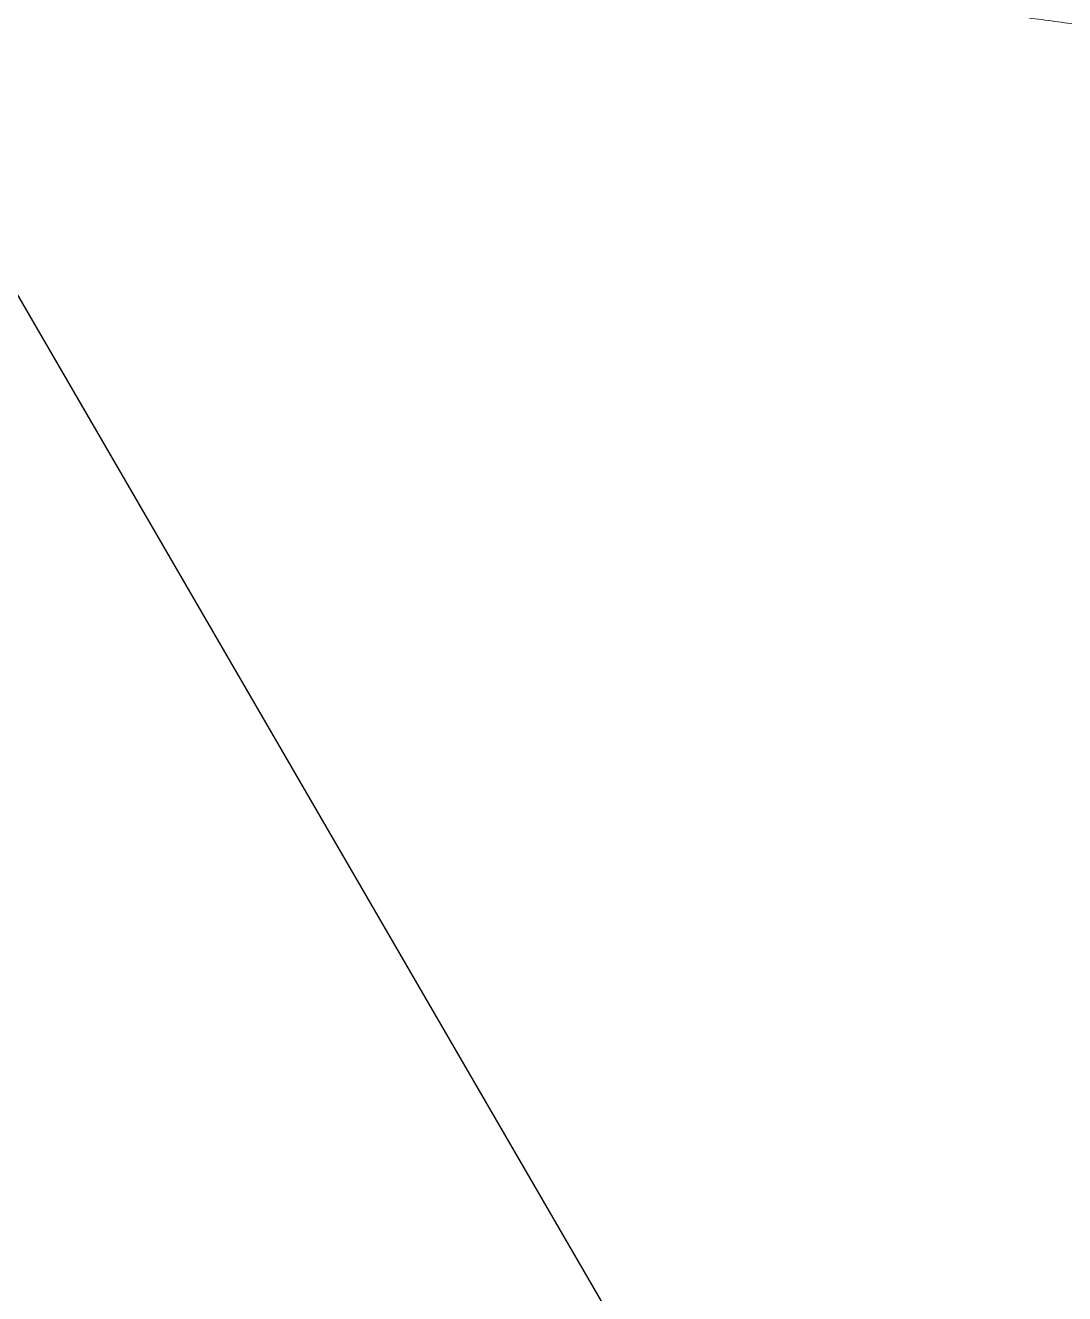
# Model space of a CAD drawing. Header units: millimetres. Extents: x 1680 to 166026, y 35966 to 91121.
# Drawn here: x 74184.1 to 74237.5, y 49093 to 49158.1 of the extents above; entities that cross this region are included whole.
import ezdxf

# ---------------------------------------------------------------- set-up
doc = ezdxf.new("R2010")
doc.units = ezdxf.units.MM
doc.linetypes.add('IMPORT-ACAD_ISO03W100', pattern=[762, 304.8, -457.2])
doc.layers.add('A-GENM', color=13, linetype='Continuous', lineweight=18)

# ---------------------------------------------------------------- blocks, each defined once
blk = doc.blocks.new('Icons-of-Denmark_NamNam-Wood-Barstool-Lowback - Default-V7-mebel yerləşmə planı')
at = {"layer": 'A-GENM', "color": 253, "linetype": 'IMPORT-ACAD_ISO03W100'}
for points, knots in [([(8.287, 214.107), (12.735, 214.1), (21.618, 213.952), (34.917, 213.316), (45.987, 212.43), (54.814, 211.522), (61.39, 210.755), (67.947, 209.893), (74.489, 208.943), (79.889, 208.1), (84.164, 207.405), (87.338, 206.879), (90.494, 206.342), (94.693, 205.605), (99.897, 204.663), (104.995, 203.719), (108.985, 202.976), (111.921, 202.432), (114.824, 201.894), (118.677, 201.179), (123.408, 200.309), (128.864, 199.333), (133.972, 198.452), (138.696, 197.668), (143.113, 196.966), (146.534, 196.453), (149.126, 196.084), (151.63, 195.739), (154.58, 195.369), (157.867, 195.009), (160.444, 194.734), (162.426, 194.508), (163.878, 194.326), (165.281, 194.139), (167.068, 193.892), (169.175, 193.566), (171.16, 193.191), (172.703, 192.84), (173.852, 192.543), (174.974, 192.218), (176.41, 191.761), (178.124, 191.122), (179.78, 190.359), (181.1, 189.649), (182.098, 189.051), (183.102, 188.41), (184.434, 187.523), (186.088, 186.289), (188.046, 184.482), (189.96, 182.122), (191.851, 179.132), (194.319, 174.346), (196.526, 168.002), (198.051, 160.114), (198.893, 153.528), (199.49, 146.702), (199.984, 140.091), (200.395, 133.734), (200.738, 127.845), (200.976, 124.002), (201.087, 122.305)], [0, 0, 0, 0, 0.016129, 0.0322581, 0.0483871, 0.0564516, 0.0645161, 0.0725806, 0.0806452, 0.0887097, 0.0927419, 0.0967742, 0.1008065, 0.1048387, 0.1129032, 0.1209677, 0.125, 0.1290323, 0.1330645, 0.1370968, 0.1451613, 0.1532258, 0.1612903, 0.1693548, 0.1774194, 0.1854839, 0.1895161, 0.1935484, 0.2016129, 0.2096774, 0.2177419, 0.2217742, 0.2258065, 0.2298387, 0.233871, 0.2419355, 0.25, 0.2540323, 0.2580645, 0.2620968, 0.266129, 0.2741935, 0.2822581, 0.2862903, 0.2903226, 0.2943548, 0.2983871, 0.3064516, 0.3145161, 0.3225806, 0.3306452, 0.3387097, 0.3548387, 0.3629032, 0.3709677, 0.3790323, 0.3870968, 0.3951613, 0.4032258, 0.4095603, 0.4095603, 0.4095603, 0.4095603]), ([(208.683, -79.996), (208.67, -78.825), (208.635, -75.468), (208.588, -69.933), (208.39, -61.205), (208.11, -50.294), (207.848, -37.188), (207.441, -19.729), (206.88, 2.04), (206.091, 28.205), (205.386, 49.971), (204.672, 67.543), (204.045, 80.723), (203.201, 93.995), (202.219, 107.232), (201.53, 117.852), (200.891, 126.322), (200.256, 132.663), (199.511, 139.319), (198.701, 146.137), (197.739, 152.657), (196.58, 158.408), (195.132, 163.415), (193.462, 167.948), (191.971, 171.174), (190.762, 173.407), (189.865, 174.91), (188.967, 176.205), (187.74, 177.659), (186.17, 179.08), (184.556, 180.189), (183.246, 180.998), (182.253, 181.604), (181.262, 182.179), (179.948, 182.85), (178.292, 183.563), (176.563, 184.15), (175.103, 184.571), (173.957, 184.871), (172.775, 185.145), (171.177, 185.466), (169.105, 185.805), (166.893, 186.096), (165.015, 186.321), (163.54, 186.493), (162.01, 186.662), (159.916, 186.876), (157.175, 187.142), (153.665, 187.504), (149.894, 187.956), (145.872, 188.507), (141.623, 189.137), (137.114, 189.853), (132.345, 190.647), (127.236, 191.526), (121.818, 192.495), (117.134, 193.355), (113.325, 194.063), (110.456, 194.596), (107.556, 195.136), (103.62, 195.87), (98.601, 196.803), (93.483, 197.734), (89.353, 198.461), (86.248, 198.992), (83.123, 199.513), (78.912, 200.202), (73.589, 201.039), (67.139, 201.986), (60.677, 202.844), (54.197, 203.609), (45.49, 204.517), (34.564, 205.404), (21.453, 206.042), (12.676, 206.192), (8.281, 206.199)], [0.3505219, 0.3505219, 0.3505219, 0.3505219, 0.3548387, 0.3629032, 0.3709677, 0.3870968, 0.4032258, 0.4193548, 0.4516129, 0.483871, 0.516129, 0.5322581, 0.5483871, 0.5645161, 0.5806452, 0.5967742, 0.6048387, 0.6129032, 0.6209677, 0.6290323, 0.6370968, 0.6451613, 0.6532258, 0.6612903, 0.6693548, 0.6733871, 0.6774194, 0.6814516, 0.6854839, 0.6935484, 0.7016129, 0.7056452, 0.7096774, 0.7137097, 0.7177419, 0.7258065, 0.733871, 0.7379032, 0.7419355, 0.7459677, 0.75, 0.7580645, 0.766129, 0.7701613, 0.7741935, 0.7782258, 0.7822581, 0.7903226, 0.7983871, 0.8064516, 0.8145161, 0.8225806, 0.8306452, 0.8387097, 0.8467742, 0.8548387, 0.8629032, 0.8669355, 0.8709677, 0.875, 0.8790323, 0.8870968, 0.8951613, 0.8991935, 0.9032258, 0.9072581, 0.9112903, 0.9193548, 0.9274194, 0.9354839, 0.9435484, 0.9516129, 0.9677419, 0.983871, 1, 1, 1, 1])]:
    blk.add_open_spline(points, degree=3, knots=knots, dxfattribs=at)

msp = doc.modelspace()

# ---------------------------------------------------------------- linework, layer by layer
at = {"ltscale": 20}
msp.add_line((58206.659, 76694.971), (81825.765, 35966.45), dxfattribs=at)

# ---------------------------------------------------------------- block references
at = {"layer": 'A-GENM', "color": 253, "linetype": 'IMPORT-ACAD_ISO03W100'}
msp.add_blockref('Icons-of-Denmark_NamNam-Wood-Barstool-Lowback - Default-V7-mebel yerləşmə planı', (74069.088, 48972.399), dxfattribs=at)

doc.saveas('drawing.dxf')
